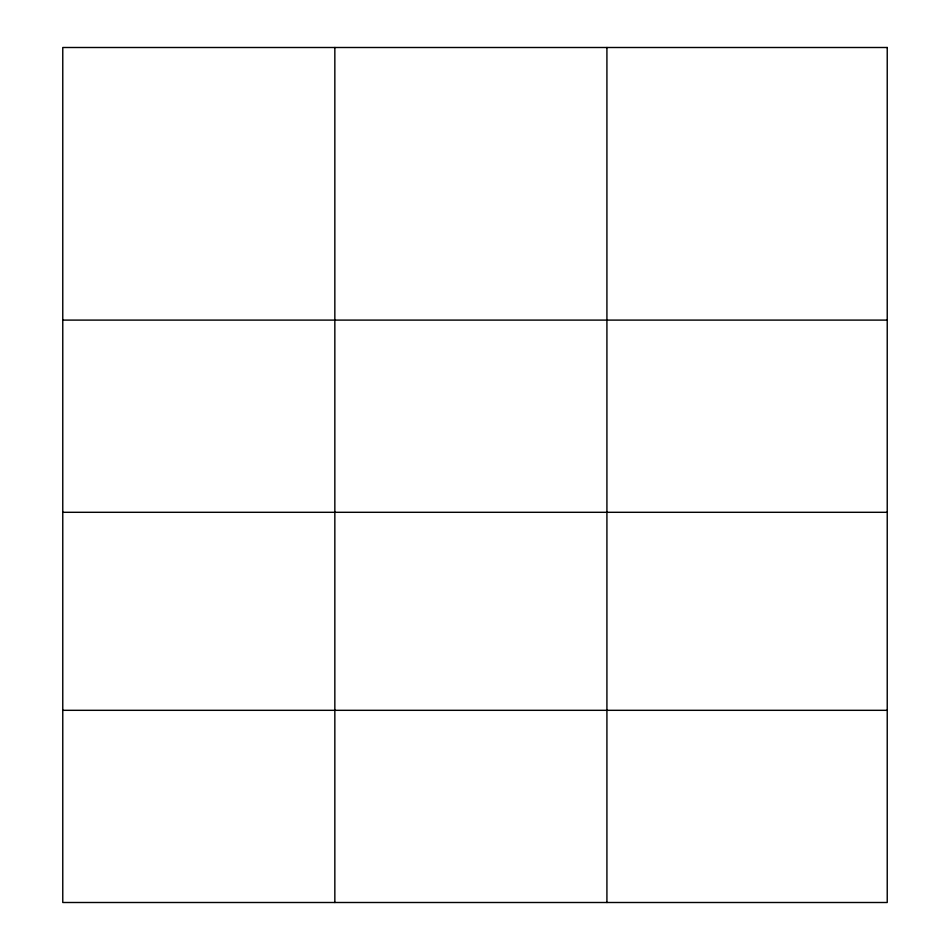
<?xml version="1.0" encoding="UTF-8"?>
<svg xmlns="http://www.w3.org/2000/svg" width="950" height="950" viewBox="0 0 950 950"><rect width="100%" height="100%" fill="white"/><g stroke="black" fill="none" stroke-linecap="round" stroke-linejoin="round"><path stroke-width="1.43" d="M62.771 320.103L887.229 320.103M62.771 512.299L887.229 512.299M62.771 710.315L887.229 710.315M606.919 47.5L606.919 902.5M334.839 47.5L334.839 902.5M887.229 47.5L62.771 47.5L62.771 902.5L887.229 902.5L887.229 47.5"/></g></svg>
